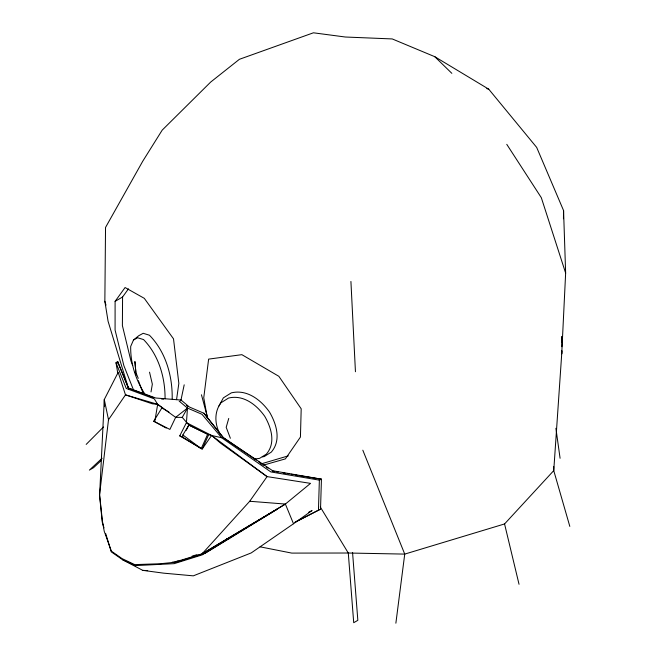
<?xml version="1.0" encoding="UTF-8"?>
<svg xmlns="http://www.w3.org/2000/svg" width="656" height="656" viewBox="0 0 656 656"><rect width="100%" height="100%" fill="white"/><g stroke="black" fill="none" stroke-linecap="round" stroke-linejoin="round"><path stroke-width="0.98" d="M117.867 373.699L115.997 362.719L117.613 361.505L128.428 388.057L155.743 398.003L176.546 399.684L178.842 383.383L173.512 338.849L144.295 298.332L125.083 287.525L115.103 301.358L115.079 330.042L123.861 365.613L133.644 390.312M128.461 288.853L122.574 297.004L122.393 325.581L130.888 360.734L132.676 365.49M563.496 218.628L563.561 210.535L536.682 147.411L488.728 89.167L434.78 56.695L392.239 38.934L345.327 37.015L313.429 32.8L239.415 59.294L210.699 82.049L162.212 130.109L142.729 161.237L105.534 227.46L104.853 301.252L108.068 321.243L128.625 388.901M561.864 342.58L561.946 336.438M563.455 218.719L563.561 210.535L565.644 273.093L561.725 353.838L553.746 470.606L569.818 526.399M295.2 522.143L320.522 509.171L321.448 479.183L319.365 480.135L270.854 471.926L221.646 437.741L211.585 435.461L202.228 448.991L201.203 448.63L182.819 437.249L182.852 434.969L188.879 425.063L182.253 417.38L175.66 417.355L157.67 404.326L125.485 394.863L118.195 372.329L104.288 399.512L99.589 495.6L102.246 522.127L103.984 527.875M561.856 346.688L562.053 336.471M295.044 522.233L318.447 510.204L319.365 480.135M105.723 533.623L111.233 551.835L122.541 559.716L135.095 565.611L174.168 563.652L202.245 554.861L285.376 504.062L310.542 483.374L267.066 476.609L211.585 435.461L208.674 434.674L202.228 448.991L179.744 435.879L186.435 422.644L187.477 408.073L179.178 401.136M104.542 406.654L104.288 399.512L108.502 419.75L99.573 494.558L102.418 521.126L104.222 531.262L111.381 551.13L122.147 558.666L134.726 564.611L160.212 563.75L173.84 562.364L202.146 553.779L285.376 504.062L293.503 523.759L251.232 552.918L193.307 575.845L163.631 573.155L142.746 570.359L122.541 559.716M395.871 623.2L404.736 554.099L362.817 450.196M151.019 391.935L152.34 384.154L149.535 372.173M154.931 420.627L157.67 404.326L154.291 398.856L126.255 388.442L115.997 362.719M180.794 400.89L184.197 384.818M228.747 418.43L226.189 427.31L230.371 438.265M172.184 398.946C172.61 376.077 165.747 351.805 149.429 335.216L143.197 333.297L138.769 335.692L133.488 339.997L130.7 346.417C130.323 363.67 136.03 380.66 145.46 394.969M186.279 430.287L188.879 425.063L208.674 434.674L207.64 434.305L201.203 448.63L182.852 434.969M218.965 405.974L223.352 397.872L231.33 392.862C247.074 389.049 261.031 399.988 269.591 412.189C276.545 424.194 281.457 440.414 271.272 452.132L264.171 456.601L262.31 456.847M182.253 417.38L187.477 408.073L202.015 414.313L221.646 437.741M166.206 428.065L153.734 421.218L161.901 407.893L162.942 408.262L157.67 404.326L152.331 403.801L125.485 394.863L108.502 419.75M202.146 553.779L249.698 501.266L267.066 476.609L220.744 443.3L211.585 435.461L186.435 422.644M180.548 400.586L181.048 400.045L189.363 406.991L203.885 413.231L223.311 437.634L256.201 460.118M260.079 546.825L291.756 553.098L348.287 553.016L404.736 554.099L504.562 523.947L553.746 470.606L553.713 466.523M86.182 444.399L103.492 426.982M102.098 458.257L89.396 470.106L93.521 467.72L100.991 460.75M187.477 408.073L175.66 417.355L169.888 429.426L153.734 421.218M293.503 523.759L312.059 510.524L308.468 512.393M274.028 511.163L205.402 553.098L177.309 561.897L172.298 562.151M275.766 510.106L277.504 509.04M273.929 511.032L204.795 552.295L202.843 552.893M275.676 509.983L277.431 508.941M115.103 301.358L122.574 297.004M133.488 339.997L137.621 337.758L143.549 339.562C158.645 355.068 165.246 377.487 165.058 398.791M318.447 510.204L320.522 509.171M192.101 556.149L196.989 554.673M260.998 463.931L288.279 455.863M262.982 465.268L285.401 458.88L300.432 437.052L301.194 408.803L278.849 376.306L241.867 354.666L208.633 359.119L203.754 397.774L207.312 417.552M254.651 458.979L259.587 458.364L266.385 454.108C275.971 442.956 271.305 427.687 264.729 416.289C256.562 404.801 243.433 394.453 228.526 398.053L220.957 402.8C213.864 412.189 214.692 424.998 220.473 434.805M142.746 570.359L147.698 570.622M249.698 501.266L285.376 504.062M176.546 399.684L181.048 400.045M161.548 399.012L163.549 399.176M176.964 561.036L179.941 561.347M272.224 471.074L274.216 471.402M276.209 471.738L278.201 472.074M283.179 472.91L285.171 473.247M287.164 473.583L289.157 473.911M291.149 474.247L293.142 474.583M295.134 474.919L297.127 475.256M299.12 475.592L321.448 479.183L272.699 470.746L223.311 437.634L203.885 413.231M486.768 88.626L488.728 89.167M153.676 397.79L128.428 388.057L117.613 361.505L117.957 363.498M226.837 538.592L228.723 539.33M179.744 435.879L182.819 437.249M188.879 425.063L207.64 434.305M161.901 407.893L168.945 412.034M258.726 461.849L262.097 464.153M266.32 467.031L268.001 468.187M186.534 405.424L188.026 406.63M434.78 56.695L451.845 73.341M506.768 144.336L541.323 197.694L565.644 273.093M320.267 506.965L348.287 553.016L353.715 622.708L357.84 620.322L352.567 552.614M135.874 372.419L134.923 361.661L135.874 372.419L138.244 378.364M207.591 417.839L201.458 394.781M135.177 372.149L136.251 375.002M138.4 380.71L143.41 394.026M104.853 301.252L106.001 305.171M504.562 523.947L519.035 584.291M555.894 428.311L560.085 458.273M350.919 281.457L355.445 371.739M561.757 350.771L561.725 353.838L561.782 350.771"/></g></svg>
